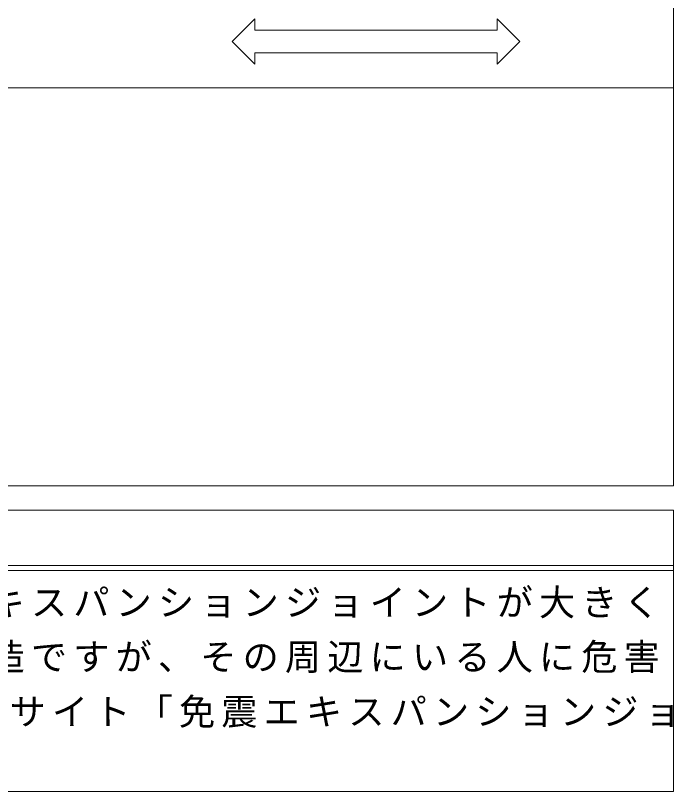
# Model space of a CAD drawing. Units: millimetres at full size; details may follow other scales. Extents: x -11530 to -200, y -4651 to 3587.
# Drawn here: x -1836 to -200, y -4013 to -2084 of the extents above; entities that cross this region are included whole.
import ezdxf

# ---------------------------------------------------------------- set-up
doc = ezdxf.new("R2010")
doc.units = ezdxf.units.MM
doc.header["$LTSCALE"] = 30
for name, color, linetype, lineweight in [('5-5_INTERIA', 7, 'Continuous', 9), ('F-4_F-4ﾚｲﾔ', 7, 'Continuous', 9), ('F-5_F-5ﾚｲﾔ', 7, 'Continuous', 9)]:
    doc.layers.add(name, color=color, linetype=linetype, lineweight=lineweight)
doc.styles.add('ＭＳ ゴシック', font='')
doc.styles.get('ＭＳ ゴシック').set_extended_font_data('MS Gothic')

msp = doc.modelspace()

# ---------------------------------------------------------------- linework, layer by layer
at = {"layer": '5-5_INTERIA'}
for p, q in [((-1296.98, -2148.33), (-1240.73, -2092.08)), ((-1240.73, -2120.21), (-1240.73, -2092.08)), ((-638.3, -2120.21), (-638.3, -2092.08)), ((-582.05, -2148.33), (-638.3, -2092.08)), ((-1240.73, -2120.21), (-638.3, -2120.21)), ((-1296.98, -2148.33), (-1240.73, -2204.58)), ((-582.05, -2148.33), (-638.3, -2204.58)), ((-1240.73, -2204.58), (-1240.73, -2176.46)), ((-1240.73, -2176.46), (-638.3, -2176.46)), ((-638.3, -2204.58), (-638.3, -2176.46))]:
    msp.add_line(p, q, dxfattribs=at)
at = {"layer": 'F-4_F-4ﾚｲﾔ'}
for p, q in [((-4249.61, -3313.16), (-199.61, -3313.16)), ((-199.61, -3313.16), (-199.61, -4012.82)), ((-4249.61, -3451.16), (-199.61, -3451.16)), ((-4249.61, -3463.16), (-199.61, -3463.16))]:
    msp.add_line(p, q, dxfattribs=at)
msp.add_lwpolyline([(-4249.61, -3313.16), (-4249.61, -4012.82), (-199.61, -4012.82)], dxfattribs=at)
at = {"layer": 'F-5_F-5ﾚｲﾔ'}
for p, q in [((-199.61, -133.16), (-199.61, -3253.16)), ((-4249.61, -2263.16), (-199.61, -2263.16))]:
    msp.add_line(p, q, dxfattribs=at)
msp.add_lwpolyline([(-4249.61, -133.16), (-4249.61, -3253.16), (-199.61, -3253.16)], dxfattribs=at)

# ---------------------------------------------------------------- texts
at = {"layer": 'F-4_F-4ﾚｲﾔ', "char_height": 65.98, "attachment_point": 7, "style": 'ＭＳ ゴシック'}
for s, insert in [('\\T1.17;地震時に免震建築物が大きく変位した時、免震エキスパンションジョイントが大きく', (-4219.61, -3583.16)), ('\\T1.17;可動することにより、その相対変位を吸収する構造ですが、その周辺にいる人に危害', (-4219.61, -3718.87)), ('\\T1.17;を与える可能性を伴います。詳しくはカネソウwebサイト「免震エキスパンションジョ', (-4219.61, -3854.58))]:
    msp.add_mtext(s, dxfattribs=dict(at, insert=insert))

doc.saveas('drawing.dxf')
